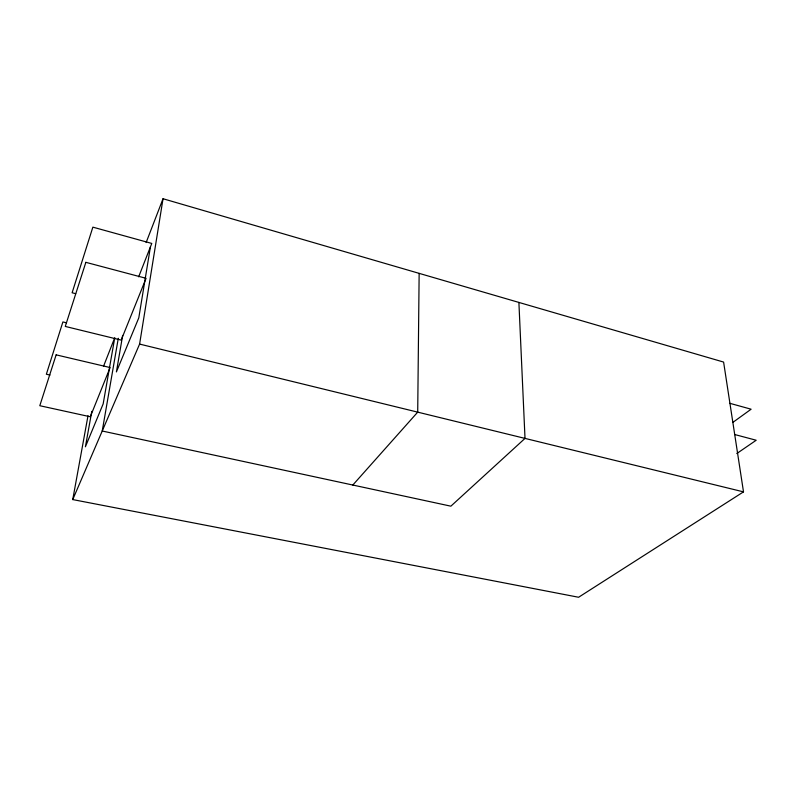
<?xml version="1.0" encoding="UTF-8"?>
<svg xmlns="http://www.w3.org/2000/svg" width="796" height="796" viewBox="0 0 796 796"><rect width="100%" height="100%" fill="white"/><g stroke="black" fill="none" stroke-linecap="round" stroke-linejoin="round"><path stroke-width="1.19" d="M419.144 273.366L417.711 412.139L352.817 485.043M72.744 499.58L139.599 344.081L163.031 198.741L723.604 362.071L743.504 491.868L578.592 597.259L72.744 499.58L88.008 415.731M150.434 246.85L138.793 317.853L116.405 371.921L122.644 335.434M118.296 338.27L102.226 431.014L450.874 506.176L525.012 438.397L518.893 302.42M91.799 411.333L85.401 446.795L103.162 403.9L114.773 337.653L103.589 366.13M146.136 242.541L163.031 198.741M138.663 276.819L151.777 243.437L92.863 227.149L72.118 292.769L75.69 293.684M733.086 422.238L751.116 409.204L729.813 403.313M736.778 453.551L756.2 440.238L734.589 434.497M49.989 375.065L46.357 374.229L62.894 321.932L66.506 322.818M139.599 344.081L743.504 491.868M56.138 354.847L39.8 405.711L90.306 416.776L110.127 367.553L56.138 354.847M85.859 262.332L65.272 326.43L121.191 340.101L146.076 278.311L85.859 262.332"/></g></svg>
